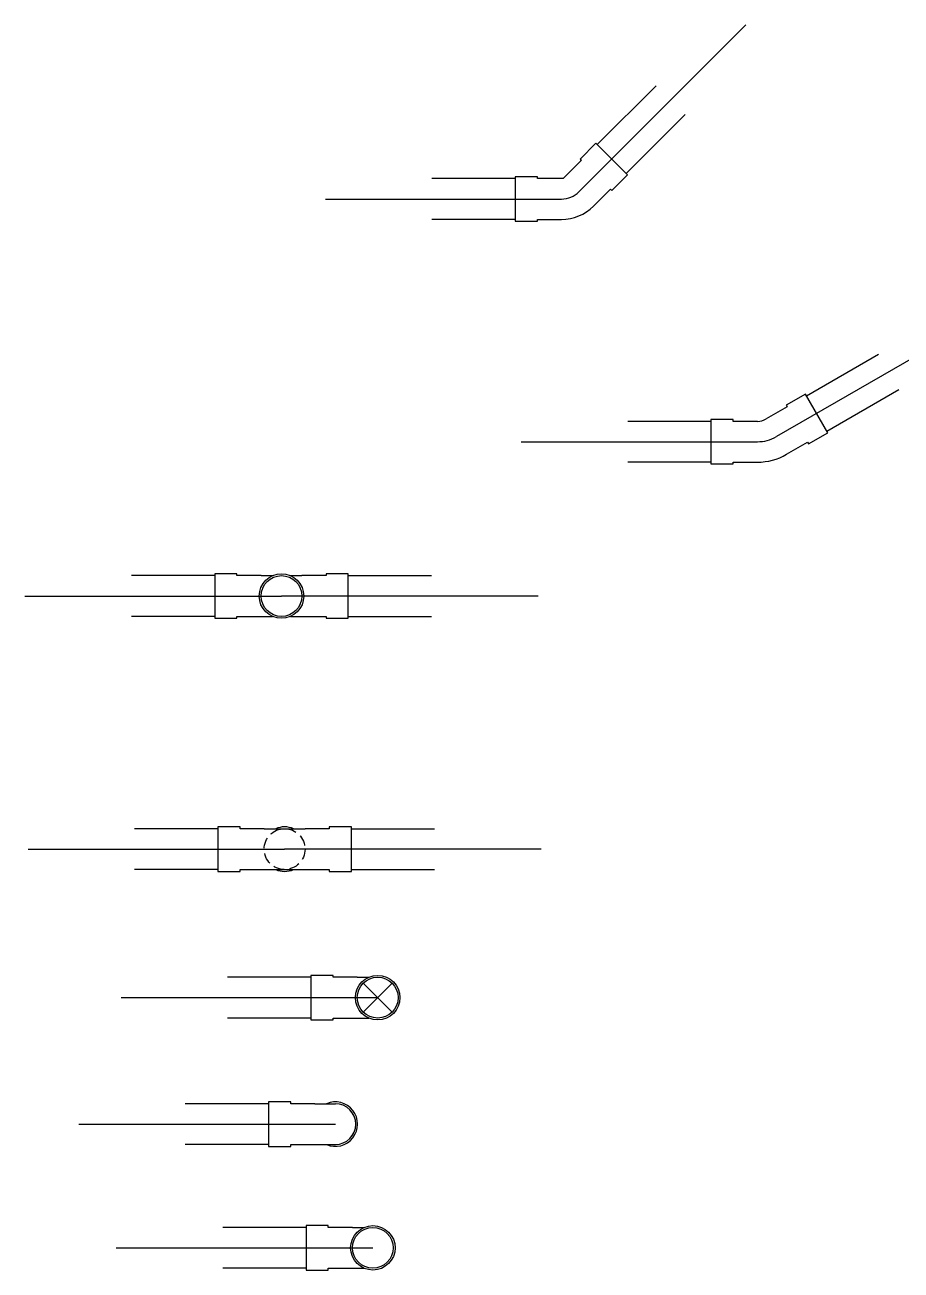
# Model space of a CAD drawing. Header units: inches. Extents: x 7 to 317, y -226 to 200.
# Drawn here: x 124.7 to 195.5, y 5.5 to 106.2 of the extents above; entities that cross this region are included whole.
import ezdxf

# ---------------------------------------------------------------- set-up
doc = ezdxf.new("R2010")
doc.units = ezdxf.units.IN
doc.header["$MEASUREMENT"] = 0
doc.linetypes.add('Vent', pattern=[0.1875, 0.125, -0.0625])
doc.layers.add('DetailLayer', color=149, linetype='Continuous', true_color=0x3a4355)

msp = doc.modelspace()

# ---------------------------------------------------------------- linework, layer by layer
at = {"layer": 'DetailLayer'}
for p, q in [((182.97032, 106.17352), (169.47215, 92.67535)), ((170.95707, 96.49373), (175.71498, 101.25164)), ((173.29052, 94.16028), (178.04843, 98.91819)), ((170.851, 96.5998), (169.57821, 95.327)), ((173.39659, 94.05421), (170.851, 96.5998)), ((169.68428, 95.22094), (168.20533, 93.74199)), ((169.57821, 95.327), (169.68428, 95.22094)), ((164.31378, 93.74199), (157.58509, 93.74199)), ((166.11378, 93.89199), (164.31378, 93.89199)), ((164.31378, 93.89199), (164.31378, 90.29199)), ((166.11378, 93.74199), (166.11378, 93.89199)), ((168.20533, 93.74199), (166.11378, 93.74199)), ((170.53878, 93.74199), (170.53878, 93.74199)), ((172.1238, 92.78142), (173.39659, 94.05421)), ((170.63887, 91.50863), (172.01773, 92.88749)), ((172.01773, 92.88749), (172.1238, 92.78142)), ((148.97449, 92.09199), (168.06378, 92.09199)), ((164.31378, 90.44199), (157.58509, 90.44199)), ((164.31378, 90.29199), (166.11378, 90.29199)), ((166.11378, 90.29199), (166.11378, 90.44199)), ((166.11378, 90.44199), (168.06378, 90.44199)), ((201.96703, 82.41644), (185.43521, 72.87179)), ((187.85781, 76.17573), (193.68503, 79.54008)), ((189.50781, 73.31785), (195.33503, 76.6822)), ((187.78281, 76.30564), (186.22396, 75.40564)), ((189.58281, 73.18795), (187.78281, 76.30564)), ((186.29896, 75.27573), (184.61021, 74.30073)), ((186.22396, 75.40564), (186.29896, 75.27573)), ((180.14574, 74.10929), (173.41704, 74.10929)), ((181.94574, 74.25929), (180.14574, 74.25929)), ((180.14574, 74.25929), (180.14574, 70.65929)), ((181.94574, 74.10929), (181.94574, 74.25929)), ((183.89574, 74.10929), (181.94574, 74.10929)), ((188.02396, 72.28795), (189.58281, 73.18795)), ((164.80645, 72.45929), (183.89574, 72.45929)), ((186.26021, 71.44285), (187.94896, 72.41785)), ((187.94896, 72.41785), (188.02396, 72.28795)), ((180.14574, 70.80929), (173.41704, 70.80929)), ((180.14574, 70.65929), (181.94574, 70.65929)), ((181.94574, 70.65929), (181.94574, 70.80929)), ((181.94574, 70.80929), (183.89574, 70.80929)), ((140.02907, 61.63028), (133.30037, 61.63028)), ((141.82907, 61.78028), (140.02907, 61.78028)), ((140.02907, 61.78028), (140.02907, 58.18028)), ((141.82907, 61.63028), (141.82907, 61.78028)), ((143.77907, 61.63028), (141.82907, 61.63028)), ((143.77907, 61.63028), (144.70969, 61.63028)), ((146.14844, 61.63028), (147.07907, 61.63028)), ((149.02907, 61.63028), (147.07907, 61.63028)), ((150.82907, 61.78028), (149.02907, 61.78028)), ((149.02907, 61.78028), (149.02907, 61.63028)), ((150.82907, 58.18028), (150.82907, 61.78028)), ((150.82907, 61.63028), (157.55777, 61.63028)), ((124.68977, 59.98028), (145.42907, 59.98028)), ((166.16836, 59.98028), (145.42907, 59.98028)), ((140.02907, 58.33028), (133.30037, 58.33028)), ((140.02907, 58.18028), (141.82907, 58.18028)), ((140.02907, 58.18028), (140.02907, 58.18028)), ((141.82907, 58.18028), (141.82907, 58.33028)), ((141.82907, 58.33028), (144.70969, 58.33028)), ((146.14844, 58.33028), (149.02907, 58.33028)), ((149.02907, 58.33028), (149.02907, 58.18028)), ((149.02907, 58.18028), (150.82907, 58.18028)), ((150.82907, 58.33028), (157.55777, 58.33028)), ((142.08008, 41.30889), (140.28008, 41.30889)), ((140.28008, 41.30889), (140.28008, 37.70889)), ((142.08008, 41.15889), (142.08008, 41.30889)), ((151.08008, 41.30889), (149.28008, 41.30889)), ((149.28008, 41.30889), (149.28008, 41.15889)), ((151.08008, 37.70889), (151.08008, 41.30889)), ((140.28008, 41.15889), (133.55138, 41.15889)), ((144.03008, 41.15889), (142.08008, 41.15889)), ((144.03008, 41.15889), (146.39945, 41.15889)), ((146.39945, 41.15889), (147.33008, 41.15889)), ((149.28008, 41.15889), (147.33008, 41.15889)), ((151.08008, 41.15889), (157.80877, 41.15889)), ((124.94078, 39.50889), (145.68008, 39.50889)), ((166.41937, 39.50889), (145.68008, 39.50889)), ((140.28008, 37.85889), (133.55138, 37.85889)), ((140.28008, 37.70889), (142.08008, 37.70889)), ((140.28008, 37.70889), (140.28008, 37.70889)), ((142.08008, 37.70889), (142.08008, 37.85889)), ((142.08008, 37.85889), (146.39945, 37.85889)), ((146.39945, 37.85889), (149.28008, 37.85889)), ((149.28008, 37.85889), (149.28008, 37.70889)), ((149.28008, 37.70889), (151.08008, 37.70889)), ((151.08008, 37.85889), (157.80877, 37.85889)), ((149.6054, 29.29619), (147.8054, 29.29619)), ((147.8054, 29.29619), (147.8054, 25.69619)), ((149.6054, 29.14619), (149.6054, 29.29619)), ((147.8054, 29.14619), (141.0767, 29.14619)), ((151.5554, 29.14619), (149.6054, 29.14619)), ((151.5554, 29.14619), (152.48602, 29.14619)), ((154.37212, 26.32946), (152.03867, 28.66291)), ((152.03867, 26.32946), (154.37212, 28.66291)), ((132.4661, 27.49619), (153.2054, 27.49619)), ((147.8054, 25.84619), (141.0767, 25.84619)), ((147.8054, 25.69619), (149.6054, 25.69619)), ((147.8054, 25.69619), (147.8054, 25.69619)), ((149.6054, 25.69619), (149.6054, 25.84619)), ((149.6054, 25.84619), (152.48602, 25.84619)), ((144.38271, 18.91716), (137.65401, 18.91716)), ((146.18271, 19.06716), (144.38271, 19.06716)), ((144.38271, 19.06716), (144.38271, 15.46716)), ((146.18271, 18.91716), (146.18271, 19.06716)), ((148.13271, 18.91716), (146.18271, 18.91716)), ((148.13271, 18.91716), (149.78271, 18.91716)), ((129.04341, 17.26716), (149.78271, 17.26716)), ((144.38271, 15.61716), (137.65401, 15.61716)), ((144.38271, 15.46716), (146.18271, 15.46716)), ((144.38271, 15.46716), (144.38271, 15.46716)), ((146.18271, 15.46716), (146.18271, 15.61716)), ((146.18271, 15.61716), (149.78271, 15.61716)), ((147.41442, 8.91025), (140.68572, 8.91025)), ((149.21442, 9.06025), (147.41442, 9.06025)), ((147.41442, 9.06025), (147.41442, 5.46025)), ((149.21442, 8.91025), (149.21442, 9.06025)), ((151.16442, 8.91025), (149.21442, 8.91025)), ((151.16442, 8.91025), (152.09504, 8.91025)), ((132.07512, 7.26025), (152.81442, 7.26025)), ((147.41442, 5.61025), (140.68572, 5.61025)), ((147.41442, 5.46025), (149.21442, 5.46025)), ((147.41442, 5.46025), (147.41442, 5.46025)), ((149.21442, 5.46025), (149.21442, 5.61025)), ((149.21442, 5.61025), (152.09504, 5.61025))]:
    msp.add_line(p, q, dxfattribs=at)
at = {"layer": 'DetailLayer', "linetype": 'Continuous', "ltscale": 10}
for centre, radius in [((145.42907, 59.98028), 1.8), ((145.42907, 59.98028), 1.65), ((153.2054, 27.49619), 1.8), ((153.2054, 27.49619), 1.65), ((152.81442, 7.26025), 1.8), ((152.81442, 7.26025), 1.65)]:
    msp.add_circle(centre, radius, dxfattribs=at)
at = {"layer": 'DetailLayer', "linetype": 'Vent', "ltscale": 7}
msp.add_circle((145.68008, 39.50889), 1.65, dxfattribs=at)
at = {"layer": 'DetailLayer'}
for centre, radius, end in [((168.06378, 94.08372), 1.99173, 315), ((168.06378, 94.08372), 3.64173, 315), ((183.89574, 75.53823), 1.42894, 300), ((183.89574, 75.53823), 3.07894, 300), ((183.89574, 75.53823), 4.72894, 300)]:
    msp.add_arc(centre, radius, 270, end, dxfattribs=at)
at = {"layer": 'DetailLayer', "linetype": 'Continuous', "ltscale": 10}
for centre, radius, start, end in [((145.68008, 39.50889), 1.8, 66.4435357, 113.5564643), ((145.68008, 39.50889), 1.8, 246.4435357, 293.5564643), ((149.78271, 17.26716), 1.8, 246.4435357, 113.5564643), ((149.78271, 17.26716), 1.65, 270, 90)]:
    msp.add_arc(centre, radius, start, end, dxfattribs=at)

doc.saveas('drawing.dxf')
